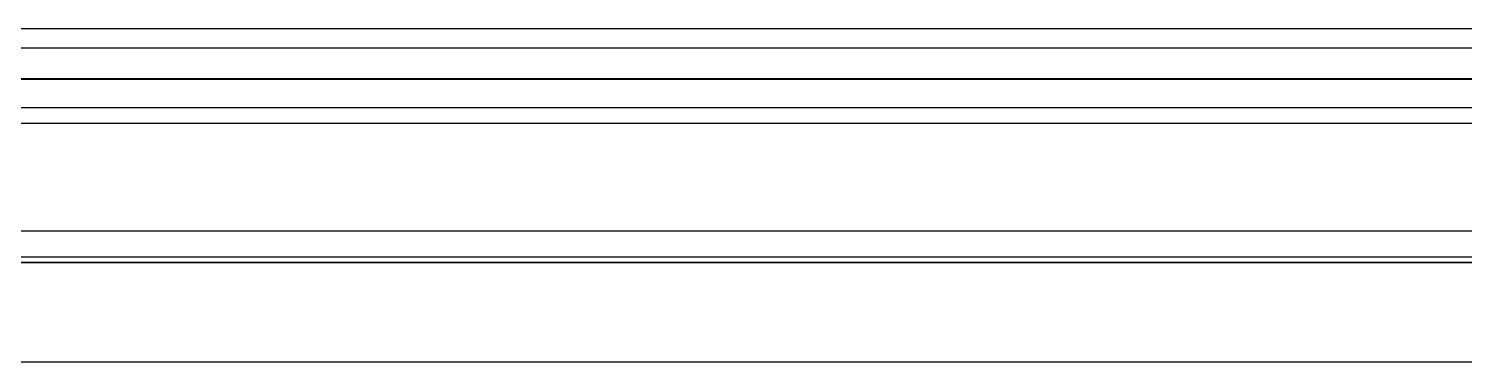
# Model space of a CAD drawing. Header units: millimetres. Extents: x 21899 to 38731, y -5425 to 3612.
# Drawn here: x 22355.2 to 22535.6, y -5423 to -5381 of the extents above; entities that cross this region are included whole.
import ezdxf

# ---------------------------------------------------------------- set-up
doc = ezdxf.new("R2010")
doc.units = ezdxf.units.MM

msp = doc.modelspace()

# ---------------------------------------------------------------- linework, layer by layer
at = {"color": 9, "linetype": 'Continuous'}
for p, q in [((22381.77, -5381.04), (22306.07, -5381.04)), ((22587.63, -5381.04), (22358.76, -5381.04)), ((22381.77, -5383.48), (22306.07, -5383.48)), ((22587.63, -5383.48), (22358.76, -5383.48)), ((22381.77, -5387.32), (22306.07, -5387.32)), ((22587.63, -5387.32), (22358.76, -5387.32)), ((22381.77, -5390.97), (22306.07, -5390.97)), ((22587.68, -5390.97), (22358.76, -5390.97)), ((22381.77, -5406.47), (22267.07, -5406.47)), ((25027.76, -5406.47), (22358.76, -5406.47))]:
    msp.add_line(p, q, dxfattribs=at)
at = {"color": 7, "linetype": 'Continuous'}
for p, q in [((22381.77, -5387.42), (22306.07, -5387.42)), ((22587.63, -5387.42), (22358.76, -5387.42)), ((22381.77, -5392.97), (22242.07, -5392.97)), ((25027.76, -5392.97), (22358.76, -5392.97)), ((25098.07, -5409.74), (22266.07, -5409.74)), ((21917.11, -5410.39), (25517.11, -5410.39)), ((22381.77, -5422.97), (22267.07, -5422.97)), ((24092.02, -5422.97), (22358.76, -5422.97))]:
    msp.add_line(p, q, dxfattribs=at)
for p, q in [((22380.07, -5410.47), (22267.07, -5410.47)), ((25027.76, -5410.47), (22358.76, -5410.47))]:
    msp.add_line(p, q)

doc.saveas('drawing.dxf')
